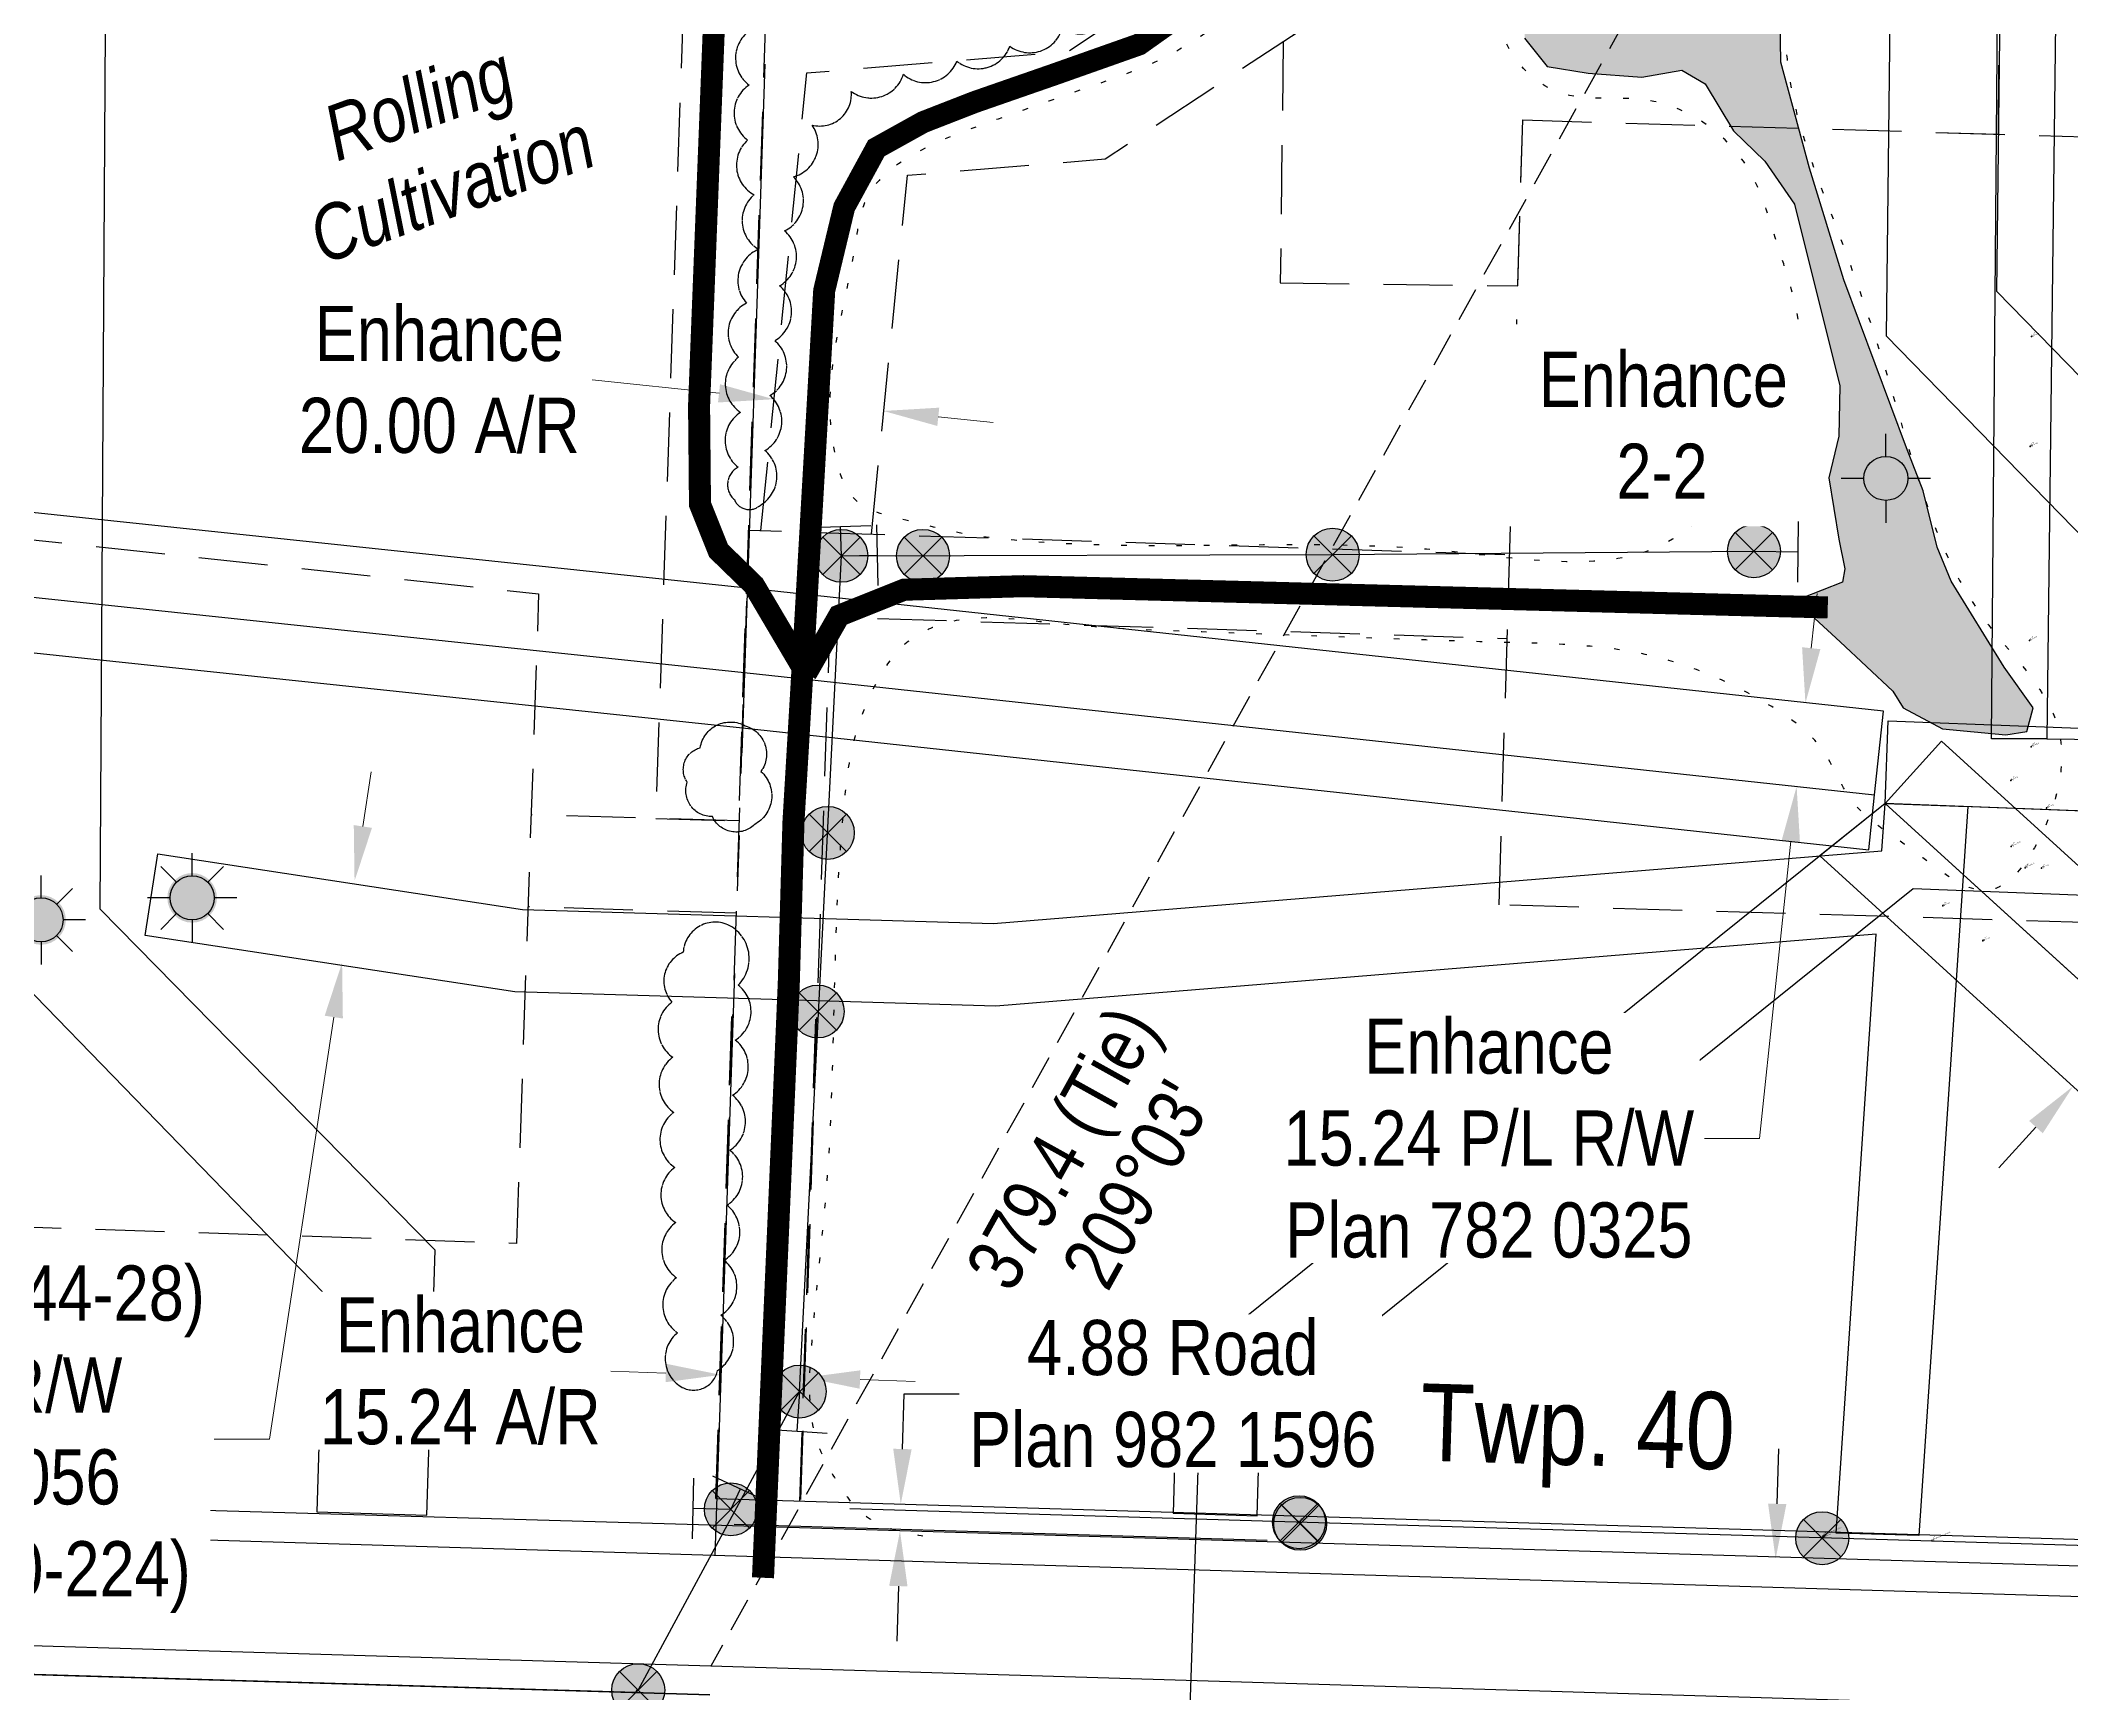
# Model space of a CAD drawing. Extents: x 337432 to 345408, y 5808486 to 5816348.
# Drawn here: x 339928.4 to 340296.8, y 5808678.8 to 5808978.6 of the extents above; entities that cross this region are included whole.
import ezdxf
from ezdxf.enums import TextEntityAlignment as Align

# ---------------------------------------------------------------- set-up
doc = ezdxf.new("R2010")
doc.units = 0
doc.header["$LTSCALE"] = 5
doc.header["$PDSIZE"] = 0.5
for name, pattern in [('0', [1, 1, 0]), ('foc-ACCESSROAD', [3.75, 2.5, -1.25]), ('foc-QUARTERLINE', [33, 25, -3, 2, -3]), ('foc-TIELINE', [1.875, 1.25, -0.625]), ('foc-TOPO', [1, 0.2, -0.8]), ('POWERLINE5', [7.8, 2.4, -0.6, 0.6, -0.6, 0.6, -0.6, 2.4])]:
    doc.linetypes.add(name, pattern=pattern)
doc.layers.get('Defpoints').update_dxf_attribs({"color": 9})
for name, color, linetype in [('AS-POWER', 104, 'foc-POWER'), ('AS-POWER-EXISTING', 72, 'POWERLINE5'), ('AS-ROADS', 254, 'Continuous'), ('AS-SYMBOL', 7, 'Continuous'), ('AS-TELEPHONE', 224, 'foc-TEL'), ('C-AR', 13, 'foc-ACCESSROAD'), ('C-RW', 13, 'Continuous'), ('C-WS', 13, 'foc-ACCESSROAD'), ('C-WS-S', 13, 'Continuous'), ('D-TXT', 6, 'Continuous'), ('F-AR', 190, 'foc-ACCESSROAD'), ('F-RW', 190, 'Continuous'), ('F-WS', 190, 'foc-ACCESSROAD'), ('F-WS-S', 190, 'Continuous'), ('L-BD1', 253, 'Continuous'), ('L-SEC', 7, 'Continuous'), ('L-SECQ', 8, 'foc-QUARTERLINE'), ('L-TIE', 7, 'foc-TIELINE'), ('L-TITLEDB', 4, 'Continuous'), ('L-TITLEDB-T', 4, 'Continuous'), ('T-BUSH', 110, '0'), ('T-GENERAL', 48, 'foc-TOPO')]:
    doc.layers.add(name, color=color, linetype=linetype)
for name, color, linetype, lineweight in [('C-AR-T', 13, 'Continuous', 9), ('C-RW-T', 13, 'Continuous', 9), ('C-WS-T', 13, 'Continuous', 9), ('T-TEXT', 48, 'Continuous', 18)]:
    doc.layers.add(name, color=color, linetype=linetype, lineweight=lineweight)
for name, color, linetype, plot in [('Z-DESCRIPTION-1409-18', 21, 'Continuous', False), ('Z-ELEVATION-1409-18', 21, 'Continuous', False), ('Z-MSPOINT-1409-18', 21, 'Continuous', False), ('Z-POINTNUMBER-1409-18', 21, 'Continuous', False)]:
    doc.layers.add(name, color=color, linetype=linetype, plot=plot)
doc.styles.add('80CG', font='', dxfattribs={"height": 10})
doc.styles.add('80L', font='', dxfattribs={"height": 10})
doc.styles.add('DESCRIPTION', font='', dxfattribs={"height": 2.5})
doc.styles.add('ELEVATION', font='', dxfattribs={"height": 2.5})
doc.styles.add('foc-LtypeFont', font='', dxfattribs={"height": 7.35})
doc.styles.add('POINTNUMBER', font='', dxfattribs={"height": 2.5})
doc.styles.get('80CG').set_extended_font_data('Arial Narrow')
doc.styles.get('80L').set_extended_font_data('Arial Narrow')
doc.styles.get('DESCRIPTION').set_extended_font_data('Arial Narrow')
doc.styles.get('ELEVATION').set_extended_font_data('Arial Narrow')
doc.styles.get('foc-LtypeFont').set_extended_font_data('Arial Narrow')
doc.styles.get('POINTNUMBER').set_extended_font_data('Arial Narrow')
doc.linetypes.add('foc-POWER', pattern='A,6,-1,["P",foc-LtypeFont,S=0.2,R=0,X=-0.625,Y=-0.75],-1.24,4', length=12.24)
doc.linetypes.add('foc-POWER-NOLINE', pattern='A,0,-4,["P",foc-LtypeFont,S=0.2,R=0,X=-0.625,Y=-0.75],-8.24', length=12.24)
doc.linetypes.add('foc-TEL', pattern='A,2,-1,["T",foc-LtypeFont,S=0.2,R=0,X=-0.425,Y=-0.75],-1.24,8', length=12.24)
doc.linetypes.add('foc-TEL-NOLINE', pattern='A,0,-2,["T",foc-LtypeFont,S=0.2,R=0,X=-0.425,Y=-0.75],-10.24', length=12.24)
doc.dimstyles.new('Compass 5 000', dxfattribs={"dimscale": 5, "dimtxt": 9, "dimasz": 2, "dimexe": 0.2, "dimexo": 0.0625, "dimgap": 0.5, "dimtad": 0, "dimtih": 1, "dimtoh": 1, "dimzin": 0, "dimdsep": 46, "dimtxsty": '80CG', "dimcen": 0.1, "dimse1": 1, "dimse2": 1, "dimclrd": 256, "dimclrt": 256, "dimaunit": 1, "dimadec": 4, "dimazin": 0, "dimtfac": 0.06, "dimtofl": 0, "dimtmove": 0, "dimatfit": 1, "dimfxl": 0.2, "dimtolj": 1, "dimtzin": 0, "dimlwd": -1, "dimarcsym": 0})

# ---------------------------------------------------------------- blocks, each defined once
blk = doc.blocks.new('POWERPOLE')
h = blk.add_hatch(color=255)
edge = h.paths.add_edge_path()
edge.add_arc((0, 0), 0.96, 0, 360)
at = {"linetype": 'Continuous'}
for p, q in [((0.679, -0.679), (-0.679, 0.679)), ((-0.679, -0.679), (0.679, 0.679))]:
    blk.add_line(p, q, dxfattribs=at)
blk.add_circle((0, 0), 0.96, dxfattribs=at)
blk = doc.blocks.new('*D67')
at = {"layer": 'C-AR-T', "transparency": 16777216}
for p, q in [((340035.34, 5808993.82), (340025.35, 5808994.16)), ((340070.36, 5808992.65), (340080.35, 5808992.31))]:
    blk.add_line(p, q, dxfattribs=at)
for points in [[(340035.4, 5808995.49), (340035.29, 5808992.16), (340045.34, 5808993.49)], [(340070.42, 5808994.31), (340070.3, 5808990.98), (340060.37, 5808992.98)]]:
    blk.add_solid(points, dxfattribs=at)
at = {"layer": 'Defpoints', "color": 0, "transparency": 16777216}
for p in [(340051.04, 5809163.47), (340066.07, 5809162.96), (340045.34, 5808993.49)]:
    blk.add_point(p, dxfattribs=at)
at = {"layer": 'C-AR-T', "transparency": 16777216, "insert": (339998.07, 5808994.16), "char_height": 10, "attachment_point": 5, "style": '80CG'}
blk.add_mtext('\\A1;Enhance\\P15.00 A/R', dxfattribs=at)
blk = doc.blocks.new('*D68')
at = {"layer": 'C-AR-T', "transparency": 16777216}
for p, q in [((340051.49, 5808914.59), (340028.5, 5808917.05)), ((340091.26, 5808910.33), (340101.21, 5808909.27))]:
    blk.add_line(p, q, dxfattribs=at)
for points in [[(340051.67, 5808916.24), (340051.31, 5808912.93), (340061.43, 5808913.52)], [(340091.44, 5808911.99), (340091.09, 5808908.67), (340081.32, 5808911.39)]]:
    blk.add_solid(points, dxfattribs=at)
at = {"layer": 'Defpoints', "color": 0, "transparency": 16777216}
for p in [(340064.33, 5808940.59), (340084.22, 5808938.46), (340061.43, 5808913.52)]:
    blk.add_point(p, dxfattribs=at)
at = {"layer": 'C-AR-T', "transparency": 16777216, "insert": (340000.76, 5808917.05), "char_height": 10, "attachment_point": 5, "style": '80CG'}
blk.add_mtext('\\A1;Enhance\\P20.00 A/R', dxfattribs=at)
blk = doc.blocks.new('*D69')
at = {"layer": 'C-AR-T', "transparency": 16777216}
for p, q in [((340041.85, 5808736.91), (340031.86, 5808737.25)), ((340077.07, 5808735.74), (340087.06, 5808735.4))]:
    blk.add_line(p, q, dxfattribs=at)
for points in [[(340041.91, 5808738.58), (340041.79, 5808735.25), (340051.84, 5808736.58)], [(340077.12, 5808737.4), (340077.01, 5808734.07), (340067.07, 5808736.07)]]:
    blk.add_solid(points, dxfattribs=at)
at = {"layer": 'Defpoints', "color": 0, "transparency": 16777216}
for p in [(340053.5, 5808786.24), (340068.73, 5808785.74), (340067.07, 5808736.07)]:
    blk.add_point(p, dxfattribs=at)
at = {"layer": 'C-AR-T', "transparency": 16777216, "insert": (340004.57, 5808737.25), "char_height": 10, "attachment_point": 5, "style": '80CG', "bg_fill": 3, "box_fill_scale": 1.1, "bg_fill_color": 256, "bg_fill_true_color": 13158600, "bg_fill_transparency": 0}
blk.add_mtext('\\A1;Enhance\\P15.24 A/R', dxfattribs=at)
blk = doc.blocks.new('*D104')
at = {"layer": 'C-RW-T', "transparency": 16777216}
for p, q in [((339986.89, 5808836.03), (339988.4, 5808845.92)), ((339981.61, 5808801.46), (339969.93, 5808724.91)), ((339969.93, 5808724.91), (339959.93, 5808724.91))]:
    blk.add_line(p, q, dxfattribs=at)
for points in [[(339985.24, 5808836.29), (339988.54, 5808835.78), (339985.38, 5808826.15)], [(339979.96, 5808801.71), (339983.26, 5808801.21), (339983.12, 5808811.34)]]:
    blk.add_solid(points, dxfattribs=at)
at = {"layer": 'Defpoints', "color": 0, "transparency": 16777216}
for p in [(339970.33, 5808828.45), (339968.07, 5808813.64), (339983.12, 5808811.34)]:
    blk.add_point(p, dxfattribs=at)
at = {"layer": 'C-RW-T', "transparency": 16777216, "insert": (339906.01, 5808724.91), "char_height": 10, "attachment_point": 5, "style": '80CG', "bg_fill": 3, "box_fill_scale": 1.1, "bg_fill_color": 256, "bg_fill_true_color": 13158600, "bg_fill_transparency": 0}
blk.add_mtext('\\A1;Enhance (17044-28)\\P15.00 P/L R/W\\PPlan 882 1056\\P{\\C190;Ember (29210-224)}', dxfattribs=at)
blk = doc.blocks.new('*D121')
at = {"layer": 'C-RW-T', "transparency": 16777216}
for p, q in [((340313.93, 5808807.39), (340369.25, 5808868.16)), ((340369.25, 5808868.16), (340379.25, 5808868.16)), ((340290.37, 5808781.51), (340283.64, 5808774.12))]:
    blk.add_line(p, q, dxfattribs=at)
for points in [[(340312.69, 5808808.51), (340315.16, 5808806.26), (340307.19, 5808799.99)], [(340289.14, 5808782.64), (340291.61, 5808780.39), (340297.1, 5808788.91)]]:
    blk.add_solid(points, dxfattribs=at)
at = {"layer": 'Defpoints', "color": 0, "transparency": 16777216}
for p in [(340307.19, 5808799.99), (340370.59, 5808742.28), (340360.5, 5808731.2)]:
    blk.add_point(p, dxfattribs=at)
at = {"layer": 'C-RW-T', "transparency": 16777216, "insert": (340429.02, 5808868.16), "char_height": 10, "attachment_point": 5, "style": '80CG'}
blk.add_mtext('\\A1;Enhance\\P15.00 P/L R/W\\PPlan 862 2557\\P{\\C190;Ember(29210-220)}', dxfattribs=at)
blk = doc.blocks.new('*D135')
at = {"layer": 'C-RW-T', "transparency": 16777216}
for p, q in [((340254.21, 5809025.35), (340244.21, 5809025.4)), ((340293.93, 5809025.15), (340324.04, 5809024.99))]:
    blk.add_line(p, q, dxfattribs=at)
for points in [[(340254.21, 5809027.02), (340254.2, 5809023.69), (340264.21, 5809025.3)], [(340293.94, 5809026.81), (340293.92, 5809023.48), (340283.93, 5809025.2)]]:
    blk.add_solid(points, dxfattribs=at)
at = {"layer": 'Defpoints', "color": 0, "transparency": 16777216}
for p in [(340283.93, 5809025.2), (340264.07, 5808999.54), (340283.8, 5808999.44)]:
    blk.add_point(p, dxfattribs=at)
at = {"layer": 'C-RW-T', "transparency": 16777216, "insert": (340374.42, 5809024.99), "char_height": 10, "attachment_point": 5, "style": '80CG'}
blk.add_mtext('\\A1;Enhance\\P20.00 P/L R/W\\PPlan 202 2628\\P(61066-4, 61067-3, \\P61114-3)', dxfattribs=at)
blk = doc.blocks.new('*D141')
at = {"layer": 'C-RW-T', "transparency": 16777216}
for p, q in [((340249.61, 5808868.36), (340250.66, 5808878.31)), ((340245.91, 5808833.34), (340240.22, 5808779.46)), ((340240.22, 5808779.46), (340230.22, 5808779.46))]:
    blk.add_line(p, q, dxfattribs=at)
for points in [[(340247.95, 5808868.54), (340251.27, 5808868.19), (340248.56, 5808858.42)], [(340244.25, 5808833.51), (340247.57, 5808833.16), (340246.96, 5808843.28)]]:
    blk.add_solid(points, dxfattribs=at)
at = {"layer": 'Defpoints', "color": 0, "transparency": 16777216}
for p in [(340111.61, 5808872.89), (340110.01, 5808857.75), (340248.56, 5808858.42)]:
    blk.add_point(p, dxfattribs=at)
at = {"layer": 'C-RW-T', "transparency": 16777216, "insert": (340191.13, 5808779.46), "char_height": 10, "attachment_point": 5, "style": '80CG', "bg_fill": 3, "box_fill_scale": 1.1, "bg_fill_color": 256, "bg_fill_true_color": 13158600, "bg_fill_transparency": 0}
blk.add_mtext('\\A1;Enhance\\P15.24 P/L R/W\\PPlan 782 0325', dxfattribs=at)
blk = doc.blocks.new('*D232')
at = {"layer": 'Defpoints', "color": 0, "transparency": 16777216}
for p in [(340164.39, 5808705.55), (340163.48, 5808675.09), (340242.24, 5808672.74)]:
    blk.add_point(p, dxfattribs=at)
at = {"layer": 'L-TITLEDB-T', "transparency": 16777216}
for p, q in [((340243.45, 5808713.19), (340243.75, 5808723.19)), ((340241.94, 5808662.74), (340240.9, 5808627.91)), ((340240.9, 5808627.91), (340230.9, 5808627.91))]:
    blk.add_line(p, q, dxfattribs=at)
for points in [[(340241.78, 5808713.24), (340245.11, 5808713.14), (340243.15, 5808703.19)], [(340240.28, 5808662.79), (340243.61, 5808662.69), (340242.24, 5808672.74)]]:
    blk.add_solid(points, dxfattribs=at)
at = {"layer": 'L-TITLEDB-T', "transparency": 16777216, "insert": (340192.15, 5808627.91), "char_height": 10, "attachment_point": 5, "style": '80CG'}
blk.add_mtext('\\A1;30.48 Road\\PPlan 762 1279', dxfattribs=at)
blk = doc.blocks.new('*D236')
at = {"layer": 'Defpoints', "color": 0, "transparency": 16777216}
for p in [(340081.26, 5808713.23), (340084.46, 5808713.13), (340081.11, 5808708.36)]:
    blk.add_point(p, dxfattribs=at)
at = {"layer": 'L-TITLEDB-T', "transparency": 16777216}
for p, q in [((340084.76, 5808723.13), (340085.06, 5808733.13)), ((340085.06, 5808733.13), (340095.06, 5808733.13)), ((340084.02, 5808698.27), (340083.72, 5808688.28))]:
    blk.add_line(p, q, dxfattribs=at)
for points in [[(340083.09, 5808723.18), (340086.43, 5808723.08), (340084.46, 5808713.13)], [(340082.35, 5808698.32), (340085.68, 5808698.22), (340084.32, 5808708.27)]]:
    blk.add_solid(points, dxfattribs=at)
at = {"layer": 'L-TITLEDB-T', "transparency": 16777216, "insert": (340133.79, 5808733.13), "char_height": 10, "attachment_point": 5, "style": '80CG', "bg_fill": 3, "box_fill_scale": 1.1, "bg_fill_color": 256, "bg_fill_true_color": 13158600, "bg_fill_transparency": 0}
blk.add_mtext('\\A1;4.88 Road^JPlan 982 1596', dxfattribs=at)
blk = doc.blocks.new('*U43')
at = {"color": 72}
blk.add_line((0.996, -0.467), (-0.996, 0.467), dxfattribs=at)
at = {"layer": 'AS-SYMBOL', "color": 72, "flags": 128}
blk.add_lwpolyline([(-0.347, -0.739), (0, 0)], dxfattribs=at)
blk = doc.blocks.new('*U39')
at = {"color": 72}
blk.add_line((-0.014, -1.1), (0.014, 1.1), dxfattribs=at)
at = {"layer": 'AS-SYMBOL', "color": 72, "flags": 128}
blk.add_lwpolyline([(-1.601, 0.021), (0, 0)], dxfattribs=at)
blk = doc.blocks.new('*U40')
at = {"color": 72}
blk.add_line((0.025, -1.1), (-0.025, 1.1), dxfattribs=at)
at = {"layer": 'AS-SYMBOL', "color": 72, "flags": 128}
blk.add_lwpolyline([(-1.306, -0.03), (0, 0)], dxfattribs=at)
blk = doc.blocks.new('*U44')
at = {"color": 72}
blk.add_line((0.027, 1.1), (-0.027, -1.1), dxfattribs=at)
at = {"layer": 'AS-SYMBOL', "color": 72, "flags": 128}
blk.add_lwpolyline([(1.38, -0.034), (0, 0)], dxfattribs=at)
blk = doc.blocks.new('*U41')
at = {"color": 72}
blk.add_line((1.099, 0.037), (-1.099, -0.037), dxfattribs=at)
at = {"layer": 'AS-SYMBOL', "color": 72, "flags": 128}
blk.add_lwpolyline([(0.036, -1.047), (0, 0)], dxfattribs=at)
blk = doc.blocks.new('*U42')
at = {"color": 72}
blk.add_line((-1.097, 0.076), (1.097, -0.076), dxfattribs=at)
at = {"layer": 'AS-SYMBOL', "color": 72, "flags": 128}
blk.add_lwpolyline([(0.099, 1.438), (0, 0)], dxfattribs=at)
blk = doc.blocks.new('GAS')
h = blk.add_hatch(color=255)
h.dxf.hatch_style = 1
edge = h.paths.add_edge_path()
edge.add_arc((0, 0), 0.9, 0, 360)
for p, q in [((0, 0.808), (0, 1.616)), ((-0.571, 0.571), (-1.142, 1.142)), ((0.571, 0.571), (1.142, 1.142)), ((-0.808, 0), (-1.616, 0)), ((1.616, 0), (0.808, 0)), ((-0.571, -0.571), (-1.142, -1.142)), ((1.142, -1.142), (0.571, -0.571)), ((0, -0.808), (0, -1.616))]:
    blk.add_line(p, q)
blk.add_circle((0, 0), 0.8)
blk = doc.blocks.new('Gabd')
for p, q in [((0, 0.808), (0, 1.616)), ((-0.808, 0), (-1.616, 0)), ((1.616, 0), (0.808, 0)), ((0, -0.808), (0, -1.616))]:
    blk.add_line(p, q)
blk.add_circle((0, 0), 0.8)

msp = doc.modelspace()

# ---------------------------------------------------------------- hatches: boundary and pattern name
at = {"layer": 'AS-ROADS'}
h = msp.add_hatch(color=256, dxfattribs=at)
h.dxf.hatch_style = 1
h.paths.add_polyline_path([(340247.978, 5808875.882), (340254.873, 5808869.527), (340264.386, 5808860.588), (340266.261, 5808857.58), (340273.429, 5808853.759), (340284.899, 5808852.645), (340288.723, 5808853.281), (340289.838, 5808857.58), (340284.581, 5808864.903), (340275.022, 5808880.504), (340272.474, 5808886.713), (340269.925, 5808896.902), (340266.898, 5808904.703), (340255.523, 5808935.162), (340249.307, 5808955.401), (340244.093, 5808974.639), (340243.48, 5809013.163), (340244.719, 5809031.033), (340243.657, 5809041.825), (340241.71, 5809047.664), (340238.7, 5809051.203), (340234.628, 5809051.91), (340228.431, 5809051.026), (340224.359, 5809047.664), (340222.234, 5809042.356), (340221.526, 5809035.633), (340217.1, 5809018.824), (340215.33, 5809011.747), (340208.956, 5809003.785), (340201.52, 5808995.823), (340197.979, 5808989.808), (340197.625, 5808979.015), (340201.697, 5808973.884), (340209.133, 5808972.646), (340218.87, 5808971.938), (340226.129, 5808973.176), (340230.379, 5808970.699), (340235.513, 5808962.207), (340241.178, 5808956.722), (340246.576, 5808948.914), (340254.822, 5808915.952), (340254.599, 5808906.821), (340252.816, 5808899.249), (340254.599, 5808888.113), (340255.714, 5808882.768), (340255.268, 5808880.318), (340247.913, 5808877.423)])

# ---------------------------------------------------------------- linework, layer by layer
at = {"layer": 'AS-POWER', "flags": 128}
for points in [[(340036.836, 5808679.393), (340066.117, 5808733.546), (340073.688, 5808885.117)], [(340073.688, 5808885.117), (340162.797, 5808885.336), (340239.218, 5808885.945)], [(340075.217, 5808712.314), (340858.426, 5808688.931)]]:
    msp.add_lwpolyline(points, dxfattribs=at)
at = {"layer": 'AS-POWER', "linetype": 'foc-POWER-NOLINE', "flags": 128}
for points in [[(340054.262, 5808709.507), (340150.9, 5808706.621)], [(339242.859, 5808702.805), (340036.383, 5808679.022), (340036.643, 5808679.498)]]:
    msp.add_lwpolyline(points, dxfattribs=at)
at = {"layer": 'AS-ROADS', "const_width": 3.999, "flags": 128}
for points in [[(340067.279, 5808863.77), (340057.819, 5808879.797), (340051.412, 5808886.032), (340048.04, 5808894.457), (340047.871, 5808912.318), (340062.065, 5809275.287), (340061.144, 5809282.905), (340058.384, 5809288.028), (340051.812, 5809292.625), (340041.823, 5809296.697), (340029.073, 5809298.011), (339891.263, 5809300.962), (339601.584, 5809308.452)], [(340059.466, 5808699.779), (340064.146, 5808807.577), (340064.997, 5808836.904), (340066.86, 5808868.32), (340070.573, 5808933.232), (340074.197, 5808948.348), (340080.027, 5808959.055), (340088.535, 5808963.779), (340097.831, 5808967.401), (340112.327, 5808972.439), (340127.694, 5808977.868), (340146.892, 5808991.492), (340161.082, 5809007.48), (340168.873, 5809028.89), (340173.083, 5809049.858), (340179.47, 5809072.812), (340186.962, 5809090.61), (340198.877, 5809103.867), (340209.902, 5809114.264), (340215.777, 5809122.144), (340219.488, 5809130.178), (340221.034, 5809142.23), (340221.189, 5809159.071), (340223.464, 5809270.348)], [(340067.279, 5808863.77), (340073.278, 5808874.261), (340085.062, 5808878.972), (340106.702, 5808879.614), (340252.61, 5808875.76)]]:
    msp.add_lwpolyline(points, dxfattribs=at)
at = {"layer": 'AS-ROADS', "flags": 128}
msp.add_lwpolyline([(340197.625, 5808979.015), (340201.697, 5808973.884), (340209.133, 5808972.646), (340218.87, 5808971.938), (340226.129, 5808973.176), (340230.379, 5808970.699), (340235.513, 5808962.207), (340241.178, 5808956.722), (340246.576, 5808948.914), (340254.822, 5808915.952), (340254.599, 5808906.821), (340252.816, 5808899.249), (340254.599, 5808888.113), (340255.714, 5808882.768), (340255.268, 5808880.318), (340247.913, 5808877.423), (340247.978, 5808875.882), (340254.873, 5808869.527), (340264.386, 5808860.588), (340266.261, 5808857.58), (340273.429, 5808853.759), (340284.899, 5808852.645), (340288.723, 5808853.281), (340289.838, 5808857.58), (340284.581, 5808864.903), (340275.022, 5808880.504), (340272.474, 5808886.713), (340269.925, 5808896.902), (340266.898, 5808904.703), (340255.523, 5808935.162), (340249.307, 5808955.401), (340244.093, 5808974.639), (340243.48, 5809013.163)], dxfattribs=at)
at = {"layer": 'AS-TELEPHONE', "linetype": 'foc-TEL-NOLINE', "flags": 128}
msp.add_lwpolyline([(339222.359, 5808703.421), (340049.827, 5808678.601)], dxfattribs=at)
at = {"layer": 'C-AR', "flags": 128}
msp.add_lwpolyline([(340040.013, 5808837.501), (340055.085, 5808837.054), (340070.689, 5809300.209), (339925.528, 5809304.816), (339925.055, 5809289.83), (340055.188, 5809285.7)], close=True, dxfattribs=at)
for points in [[(340059.092, 5808889.687), (340067.444, 5808972.709), (340114.79, 5808976.62), (340149.337, 5808999.402), (340185.445, 5809102.812), (340215.172, 5809131.675), (340218.855, 5809246.761)], [(340079.124, 5808889.049), (340085.673, 5808954.151), (340121.53, 5808957.113), (340165.987, 5808986.429), (340200.871, 5809088.594), (340234.899, 5809122.958), (340238.841, 5809246.121)], [(340051.105, 5808714.473), (340056.954, 5808889.755), (340194.907, 5808885.358)], [(340066.337, 5808713.964), (340071.678, 5808874.038), (340194.45, 5808870.125)]]:
    msp.add_lwpolyline(points, dxfattribs=at)
at = {"layer": 'C-RW', "flags": 128}
for points in [[(339265.734, 5809428.442), (339265.104, 5809408.451), (339661.919, 5809395.784), (339809.681, 5809438.729), (339929.598, 5809434.924), (340265.714, 5809135.068), (340265.047, 5809081.91), (340263.19, 5808925.005), (340321.426, 5808865.351), (340320.466, 5808833.348), (340314.648, 5808706.26), (340334.637, 5808705.666), (340340.448, 5808832.591), (340341.668, 5808873.242), (340283.284, 5808933.047), (340285.048, 5809081.863), (340284.611, 5809145.005), (339937.49, 5809454.679), (339807.146, 5809458.815), (339659.417, 5809415.867)], [(340208.415, 5809293.792), (340293.59, 5809287.847), (340295.108, 5809081.841), (340292.341, 5808851.908), (340307.341, 5808851.729), (340310.109, 5809081.808), (340308.473, 5809301.909), (340209.455, 5809308.756)], [(340688.98, 5809295.296), (340690.409, 5809280.367), (340625.538, 5809274.156), (340384.234, 5808910.648), (340348.428, 5808836.925), (340262.992, 5808840.228), (340263.572, 5808855.214), (340339.218, 5808852.289), (340371.183, 5808918.104), (340616.996, 5809288.403)], [(340133.862, 5808711.471), (340149.095, 5808711.016), (340149.649, 5808729.572), (340268.103, 5808824.772), (340814.119, 5808803.633), (340862.537, 5808812.786), (340863.086, 5808828.398), (340812.983, 5808818.925), (340262.992, 5808840.228), (340134.626, 5808737.048), (340133.862, 5808711.471)], [(340262.992, 5808840.228), (340251.173, 5808830.722), (340374.483, 5808718.469), (340374.06, 5808704.301), (340389.054, 5808703.853), (340389.681, 5808724.915)]]:
    msp.add_lwpolyline(points, close=True, dxfattribs=at)
for points in [[(339256.56, 5809140.284), (339277.95, 5809132.265), (339550.74, 5808917.439), (340056.059, 5808863.953), (340261.111, 5808841.768), (340262.723, 5808856.922), (340057.664, 5808879.108), (339556.716, 5808932.131), (339285.518, 5809145.703), (339257.17, 5809156.301)], [(340434.559, 5808702.698), (340425.652, 5808712.766), (340273.255, 5808851.497), (340262.992, 5808840.228), (340413.609, 5808703.119), (340433.619, 5808702.522), (340434.559, 5808702.698), (340433.619, 5808702.522)], [(339949.676, 5808831.065), (340015.833, 5808820.973), (340101.303, 5808818.436), (340262.417, 5808831.645), (340262.992, 5808840.228), (340277.988, 5808839.649), (340269.157, 5808707.432), (340254.153, 5808707.88), (340261.406, 5808816.513), (340101.701, 5808803.432), (340014.477, 5808806.021), (339947.416, 5808816.257), (339949.676, 5808831.065)]]:
    msp.add_lwpolyline(points, dxfattribs=at)
at = {"layer": 'C-WS'}
for points in [[(340284.286, 5809093.011), (340206.232, 5809093.95), (340200.87, 5809088.595), (340165.987, 5808986.429), (340153.829, 5808978.358), (340153.302, 5808934.61), (340196.364, 5808934.091), (340197.268, 5808964.17), (340283.602, 5808961.583), (340284.286, 5809093.011)], [(340197.268, 5808964.17), (340324.404, 5808960.36), (340319.894, 5808818.003), (340193.002, 5808821.805)]]:
    msp.add_lwpolyline(points, close=True, dxfattribs=at)
at = {"layer": 'D-TXT'}
msp.add_line((340139.033, 5808739.008), (340135.682, 5808640.099), dxfattribs=at)
at = {"layer": 'F-AR', "flags": 128}
for points in [[(340055.085, 5808837.054), (340017.391, 5808838.173)], [(340054.615, 5808820.329), (340016.831, 5808821.451)], [(340050.915, 5808714.136), (340053.909, 5808804.042)], [(340066.147, 5808713.629), (340069.14, 5808803.535)]]:
    msp.add_lwpolyline(points, dxfattribs=at)
at = {"layer": 'F-RW', "flags": 128}
for points in [[(340291.406, 5809588.286), (340293.59, 5809287.847), (340295.108, 5809081.841), (340292.341, 5808851.908), (340282.284, 5808851.945), (340284.286, 5809093.011), (340284.611, 5809145.005), (340283.538, 5809288.51), (340281.345, 5809588.599)], [(339550.74, 5808917.439), (339550.259, 5808907.451), (340055.727, 5808853.936), (340260.056, 5808831.819), (340261.111, 5808841.768)]]:
    msp.add_lwpolyline(points, dxfattribs=at)
msp.add_lwpolyline([(339860.652, 5809342.321), (339922.501, 5809340.304), (339919.367, 5808813.63), (339979.742, 5808751.457), (339978.521, 5808711.719), (339998.493, 5808711.126), (340000.029, 5808759.194), (339939.266, 5808821.046), (339942.492, 5809359.559), (339861.297, 5809362.199)], close=True, dxfattribs=at)
at = {"layer": 'F-WS', "flags": 128}
msp.add_lwpolyline([(339892.805, 5808764.453), (339896.839, 5808891.235), (340018.776, 5808878.244), (340014.741, 5808760.421)], close=True, dxfattribs=at)
at = {"layer": 'L-SEC'}
for p, q in [((340050.575, 5808703.81), (339243.259, 5808728.118)), ((340050.001, 5808683.746), (339242.602, 5808708.017)), ((340050.796, 5808704.858), (340050.796, 5808704.858)), ((340858.097, 5808679.495), (340050.575, 5808703.81)), ((340857.4, 5808659.475), (340050.001, 5808683.746))]:
    msp.add_line(p, q, dxfattribs=at)
at = {"layer": 'L-SECQ'}
msp.add_line((340076.29, 5809469.029), (340050.761, 5808703.804), dxfattribs=at)
at = {"layer": 'L-TIE'}
msp.add_line((340234.263, 5809015.327), (340050.001, 5808683.746), dxfattribs=at)
at = {"layer": 'L-TITLEDB'}
for p, q in [((339951.903, 5808712.175), (339243.411, 5808733.302)), ((339242.43, 5808702.839), (340049.824, 5808678.529))]:
    msp.add_line(p, q, dxfattribs=at)
at = {"layer": 'L-TITLEDB', "flags": 128}
for points in [[(340050.915, 5808714.136), (340434.712, 5808702.678), (340509.35, 5808716.673), (340687.325, 5808712.291), (340817.104, 5808691.261), (340858.262, 5808690.033)], [(340858.091, 5808685.166), (340051.929, 5808709.234), (339951.903, 5808712.175)]]:
    msp.add_lwpolyline(points, dxfattribs=at)
at = {"layer": 'T-BUSH', "flags": 128}
for points in [[(340054.272, 5808895.307, 0.5205671), (340058.934, 5808894.271, 0.5205671), (340059.823, 5808904.227, 0.5205671), (340060.712, 5808914.183, 0.5205671), (340061.601, 5808924.139, 0.5205671), (340062.49, 5808934.095, 0.5205671), (340063.379, 5808944.051, 0.5205671), (340064.98, 5808953.849, 0.5205671), (340068.374, 5808963.251, 0.5205671), (340075.48, 5808969.351, 0.5205671), (340084.927, 5808972.445, 0.5205671), (340094.633, 5808974.837, 0.5205671), (340104.255, 5808977.543, 0.5205671), (340113.71, 5808980.728, 0.5205671), (340122.926, 5808984.598, 0.5205671), (340131.491, 5808989.694, 0.5205671), (340139.33, 5808995.795, 0.5205671), (340146.192, 5809003.063, 0.5205671), (340151.418, 5809011.519, 0.5205671), (340155.914, 5809020.435, 0.5205671), (340159.854, 5809029.621, 0.5205671), (340162.893, 5809039.086, 0.5205671), (340164.814, 5809048.895, 0.5205671), (340166.735, 5809058.704, 0.5205671), (340169.865, 5809068.176, 0.5205671), (340173.302, 5809077.562, 0.5205671), (340177.229, 5809086.71, 0.5205671), (340182.485, 5809095.213, 0.5205671), (340187.74, 5809103.715, 0.5205671), (340195.015, 5809110.533, 0.5205671), (340202.516, 5809117.14, 0.5205671), (340209.16, 5809124.517, 0.5205671), (340211.753, 5809134.064, 0.5205671), (340212.726, 5809144.012, 0.5205671), (340212.624, 5809153.995, 0.5205671), (340207.986, 5809155.774, 0.5205671), (340201.594, 5809148.29, 0.5205671), (340205.601, 5809140.689, 0.5205671), (340204.39, 5809131.714, 0.5205671), (340195.997, 5809126.394, 0.5205671), (340188.344, 5809119.964, 0.5205671), (340180.691, 5809113.534, 0.5205671), (340172.832, 5809107.362, 0.5205671), (340164.874, 5809101.314, 0.5205671), (340157.928, 5809094.187, 0.5205671), (340152.119, 5809086.18, 0.5205671), (340148.337, 5809076.927, 0.5205671), (340146.052, 5809067.264, 0.5205671), (340144.586, 5809057.377, 0.5205671), (340143.315, 5809047.463, 0.5205671), (340140.179, 5809038.038, 0.5205671), (340136.424, 5809028.774, 0.5205671), (340132.631, 5809019.526, 0.5205671), (340128.715, 5809010.347, 0.5205671), (340122.552, 5809002.478, 0.5205671), (340113.725, 5808997.998, 0.5205671), (340104.621, 5808993.87, 0.5205671), (340095.281, 5808990.714, 0.5205671), (340085.299, 5808990.182, 0.5205671), (340075.768, 5808992.838, 0.5205671), (340066.882, 5808997.17, 0.5205671), (340058.136, 5809000.212, 0.5205671), (340057.487, 5808990.487, 0.5205671), (340057.22, 5808980.495, 0.5205671), (340056.954, 5808970.503, 0.5205671), (340056.687, 5808960.511, 0.5205671), (340057.867, 5808950.592, 0.5205671), (340058.693, 5808940.7, 0.5205671), (340056.492, 5808930.949, 0.5205671), (340055.04, 5808921.129, 0.5205671), (340055.41, 5808911.14, 0.5205671), (340054.947, 5808901.205, 0.5205671)], [(340048.085, 5808850.314, -0.5205671), (340056.26, 5808854.283, -0.5205671), (340059.098, 5808846.028, -0.5205671), (340057.878, 5808836.35, -0.5205671), (340050.289, 5808837.827, -0.5205671), (340045.715, 5808844.081, -0.5205671)], [(340053.092, 5808818.211, 0.5205671), (340044.99, 5808813.216, 0.5205671), (340042.957, 5808804.174, 0.5205671), (340043.125, 5808794.179, 0.5205671), (340043.294, 5808784.185, 0.5205671), (340043.462, 5808774.191, 0.5205671), (340043.631, 5808764.197, 0.5205671), (340043.799, 5808754.202, 0.5205671), (340043.967, 5808744.208, 0.5205671), (340044.584, 5808734.447, 0.5205671), (340051.24, 5808737.398, 0.5205671), (340051.834, 5808747.376, 0.5205671), (340052.421, 5808757.355, 0.5205671), (340052.927, 5808767.338, 0.5205671), (340053.434, 5808777.32, 0.5205671), (340053.94, 5808787.303, 0.5205671), (340054.446, 5808797.286, 0.5205671), (340054.953, 5808807.269, 0.5205671)]]:
    msp.add_lwpolyline(points, format="xyb", close=True, dxfattribs=at)
at = {"layer": 'T-GENERAL'}
msp.add_spline([(340226.885, 5809238.949), (340225.778, 5809182.924), (340225.041, 5809150.858), (340223.197, 5809132.797), (340218.401, 5809122.109), (340212.131, 5809112.894), (340200.915, 5809102.054), (340194.03, 5809094.257), (340186.916, 5809083.021), (340183.015, 5809072.013), (340179.117, 5809060.167), (340172.692, 5809029.492), (340166.695, 5809014.226), (340158.764, 5808998.616), (340147.057, 5808985.657), (340132.108, 5808975.399), (340118.239, 5808969.999), (340099.868, 5808963.52), (340087.44, 5808958.301), (340078.354, 5808950.147), (340076.12, 5808941.218), (340072.131, 5808920.172), (340072.45, 5808903.749), (340076.758, 5808894.82), (340084.098, 5808891.95), (340093.991, 5808889.559), (340107.713, 5808887.805), (340130.052, 5808887.008), (340154.944, 5808887.167), (340183.346, 5808886.051), (340208.397, 5808884.138), (340221.96, 5808886.848), (340234.246, 5808896.096), (340243.82, 5808906.141), (340247.011, 5808929.26), (340243.341, 5808942.015), (340238.235, 5808955.249), (340228.502, 5808964.656), (340219.247, 5808967.845), (340203.929, 5808969.121), (340193.33, 5808980.513), (340195.451, 5808995.627), (340202.377, 5809001.701), (340211.424, 5809010.458), (340218.955, 5809036.169), (340222.343, 5809049.533), (340232.15, 5809053.987), (340241.066, 5809051.136), (340245.346, 5809044.722), (340245.88, 5809029.932), (340245.346, 5809012.649), (340244.632, 5808985.03), (340246.415, 5808967.746), (340253.017, 5808947.678), (340262.014, 5808922.279), (340269.662, 5808897.105), (340280.909, 5808873.728), (340294.181, 5808854.623), (340291.481, 5808834.843), (340282.034, 5808824.503), (340268.088, 5808831.696), (340256.841, 5808840.912), (340251.667, 5808849.903), (340242.445, 5808857.77), (340232.098, 5808863.164), (340218.601, 5808867.435), (340205.33, 5808869.008), (340192.733, 5808869.458), (340140.814, 5808871.261), (340112.517, 5808872.854), (340090.596, 5808872.256), (340085.216, 5808869.07), (340079.038, 5808860.11), (340075.651, 5808850.352), (340074.256, 5808841.192), (340070.931, 5808770.095), (340068.166, 5808740.957), (340069.232, 5808724.548), (340072.986, 5808717.047), (340077.521, 5808711.42), (340083.934, 5808708.295), (340091.441, 5808707.045)], degree=3, dxfattribs=at)
at = {"layer": 'Z-MSPOINT-1409-18'}
for p in [(340289.555, 5808924.889, 873.118), (340289.333, 5808904.938, 871.991), (340289.205, 5808869.783, 870.846), (340289.526, 5808850.489, 869.956), (340285.818, 5808844.389, 869.812), (340292.303, 5808839.331, 869.819), (340285.872, 5808832.403, 869.184), (340288.407, 5808828.56, 868.988), (340291.407, 5808828.449, 869.243), (340273.452, 5808821.612, 868.024), (340280.714, 5808815.276, 867.99), (340156.591, 5808709.819, 862.286), (340251.517, 5808706.911, 865.629), (340251.711, 5808707.341, 865.686), (340271.472, 5808706.483, 865.368)]:
    msp.add_point(p, dxfattribs=at)

# ---------------------------------------------------------------- block references
at = {"layer": 'AS-POWER-EXISTING', "xscale": 4.998911300000001, "yscale": 4.998911300000001, "zscale": 4.998911300000001}
for p in [(340073.688, 5808885.117), (340088.485, 5808885.123), (340162.797, 5808885.336), (340239.218, 5808885.945), (340071.227, 5808834.87), (340069.395, 5808802.484), (340066.117, 5808733.546), (340053.643, 5808712.185), (340156.7, 5808709.854), (340156.914, 5808709.564), (340251.604, 5808706.947), (340036.836, 5808679.393)]:
    msp.add_blockref('POWERPOLE', p, dxfattribs=at)
at = {"layer": 'AS-SYMBOL', "xscale": 4.999999999999964, "yscale": 4.999999999999964, "zscale": 4.999999999999964}
for name, p in [('*U41', (340073.51, 5808890.353)), ('*U40', (340080.216, 5808885.265))]:
    msp.add_blockref(name, p, dxfattribs=at)
at = {"layer": 'F-WS-S', "xscale": 4.998909999999992, "yscale": 4.998909999999992, "zscale": 4.998909999999992}
msp.add_blockref('Gabd', (340263.143, 5808899.163), dxfattribs=at)

# ---------------------------------------------------------------- texts
at = {"layer": 'D-TXT', "color": 3, "style": '80L'}
msp.add_text('Twp. 40', height=14, rotation=358.28982, dxfattribs=at).set_placement((340178.51, 5808721.054))
at = {"layer": 'L-BD1', "style": '80L'}
for s, height, p in [('379.4 (Tie)', 9.99782, (340114.745, 5808777.185)), ("209°03'", 9.9978, (340127.244, 5808771.141))]:
    msp.add_text(s, height=height, rotation=60.9387, dxfattribs=at).set_placement(p, align=Align.MIDDLE)
at = {"layer": 'T-TEXT', "insert": (339969.943, 5808962.751), "char_height": 9.99782, "attachment_point": 1, "rotation": 20, "style": '80L'}
msp.add_mtext_dynamic_manual_height_columns('\\pi9.43384;{\\fArial Narrow|b0|i1|c0|p34;Rolling\\P\\pi0.56811;Cultivation}', width=53.29401, gutter_width=49.989, heights=[0], dxfattribs=at)
at = {"layer": 'Z-DESCRIPTION-1409-18', "style": 'DESCRIPTION'}
for s, height, p in [('PIPE-UG13', 0.2, (340289.634, 5808924.876)), ('PIPE-UG13', 0.2, (340289.412, 5808904.929)), ('PIPE-UG13', 0.2, (340289.284, 5808869.782)), ('PIPE-UG14', 0.2, (340289.605, 5808850.492)), ('PIPE-UG12', 0.2, (340285.898, 5808844.394)), ('PIPE-UG16', 0.2, (340292.381, 5808839.337)), ('PIPE-UG10 X2', 0.19996, (340285.952, 5808832.41)), ('PIPE-UG10 X2', 0.19996, (340288.486, 5808828.568)), ('PIPE-UG15', 0.2, (340291.485, 5808828.457)), ('PIPE-UG11', 0.2, (340273.534, 5808821.622)), ('PIPE-UG11', 0.2, (340280.795, 5808815.287)), ('POWERPOLE', 0.2, (340156.7, 5808709.854)), ('POWERPOLE', 0.2, (340251.604, 5808706.947)), ('GRD W-POLE H.O.W 10.01m', 0.19996, (340251.798, 5808707.377)), ('GRD 20m-CHK H.O.W 10.1m', 0.19996, (340271.555, 5808706.519))]:
    msp.add_text(s, height=height, rotation=24, dxfattribs=at).set_placement(p)
at = {"layer": 'Z-ELEVATION-1409-18', "style": 'ELEVATION'}
for s, p in [('872.725', (340289.555, 5808924.889)), ('871.599', (340289.333, 5808904.938)), ('870.454', (340289.205, 5808869.783)), ('869.565', (340289.526, 5808850.489)), ('869.421', (340285.818, 5808844.389)), ('869.428', (340292.303, 5808839.331)), ('868.793', (340285.872, 5808832.403)), ('868.597', (340288.407, 5808828.56)), ('868.852', (340291.407, 5808828.449)), ('867.633', (340273.452, 5808821.612)), ('867.599', (340280.714, 5808815.276)), ('861.898', (340156.591, 5808709.819)), ('865.296', (340251.711, 5808707.341)), ('865.240', (340251.517, 5808706.911)), ('864.979', (340271.472, 5808706.483))]:
    msp.add_text(s, height=0.2, rotation=44.99999, dxfattribs=at).set_placement(p)
at = {"layer": 'Z-POINTNUMBER-1409-18', "style": 'POINTNUMBER'}
for s, p in [('511', (340289.555, 5808924.889)), ('512', (340289.333, 5808904.938)), ('513', (340289.205, 5808869.783)), ('522', (340289.526, 5808850.489)), ('505', (340285.818, 5808844.389)), ('527', (340292.303, 5808839.331)), ('494', (340285.872, 5808832.403)), ('493', (340288.407, 5808828.56)), ('526', (340291.407, 5808828.449)), ('495', (340273.452, 5808821.612)), ('496', (340280.714, 5808815.276)), ('478', (340156.591, 5808709.819)), ('477', (340251.517, 5808706.911)), ('485', (340251.711, 5808707.341)), ('484', (340271.472, 5808706.483))]:
    msp.add_text(s, height=0.2, dxfattribs=at).set_placement(p)

# ---------------------------------------------------------------- dimensions: what is measured, and where the dimension line sits
at = {"layer": 'C-AR-T'}
for base, p1, p2, angle, text, picture, middle in [((340045.339, 5808993.486), (340066.067, 5809162.962), (340051.041, 5809163.466), 178.07877, 'Enhance\\P15.00 A/R', '*D67', (339998.068, 5808994.156)), ((340061.433, 5808913.522), (340084.215, 5808938.461), (340064.329, 5808940.589), 173.89329, 'Enhance\\P20.00 A/R', '*D68', (340000.762, 5808917.046))]:
    dim = msp.add_linear_dim(base=base, p1=p1, p2=p2, angle=angle, text=text, dimstyle='Compass 5 000', override={"dimtxt": 10}, dxfattribs=at)
    dim.commit()
    dim.dimension.update_dxf_attribs({"geometry": picture, "text_midpoint": middle, "dimtype": 161})
at = {"layer": 'C-RW-T', "color": 5}
dim = msp.add_linear_dim(base=(340283.933, 5809025.198), p1=(340264.072, 5808999.54), p2=(340283.799, 5808999.437), angle=359.70195, text='Enhance\\P20.00 P/L R/W\\PPlan 202 2628\\P(61066-4, 61067-3, \\P61114-3)', dimstyle='Compass 5 000', override={"dimtxt": 10}, dxfattribs=at)
dim.commit()
dim.dimension.update_dxf_attribs({"geometry": '*D135', "text_midpoint": (340374.421, 5809024.989), "dimtype": 161})
at = {"layer": 'C-RW-T'}
dim = msp.add_linear_dim(base=(340307.193, 5808799.991), p1=(340360.502, 5808731.196), p2=(340370.591, 5808742.279), angle=47.68791, text='Enhance\\P15.00 P/L R/W\\PPlan 862 2557\\P{\\C190;Ember(29210-220)}', dimstyle='Compass 5 000', override={"dimtxt": 10}, dxfattribs=at)
dim.commit()
dim.dimension.update_dxf_attribs({"geometry": '*D121', "text_midpoint": (340429.024, 5808868.165), "dimtype": 161})

# ---------------------------------------------------------------- next in the draw order: texts
at = {"layer": 'C-WS-T', "insert": (340199.67, 5808922.13), "char_height": 9.99783, "attachment_point": 1, "style": '80L', "bg_fill": 2}
msp.add_mtext_dynamic_manual_height_columns('\\pi0.50333;Enhance\\P\\pi14.59645;2-2', width=44.81706, gutter_width=49.989, heights=[0], dxfattribs=at)

# ---------------------------------------------------------------- next in the draw order: dimensions: what is measured, and where the dimension line sits
at = {"layer": 'C-AR-T'}
dim = msp.add_linear_dim(base=(340067.075, 5808736.072), p1=(340053.501, 5808786.245), p2=(340068.732, 5808785.737), angle=358.08906, text='Enhance\\P15.24 A/R', dimstyle='Compass 5 000', override={"dimtxt": 10, "dimtfill": 1}, dxfattribs=at)
dim.commit()
dim.dimension.update_dxf_attribs({"geometry": '*D69', "text_midpoint": (340004.573, 5808737.247), "dimtype": 161})
at = {"layer": 'C-RW-T'}
dim = msp.add_linear_dim(base=(340248.561, 5808858.419), p1=(340110.009, 5808857.754), p2=(340111.609, 5808872.891), angle=83.96756, text='Enhance\\P15.24 P/L R/W\\PPlan 782 0325', dimstyle='Compass 5 000', override={"dimtxt": 10, "dimtfill": 1}, dxfattribs=at)
dim.commit()
dim.dimension.update_dxf_attribs({"geometry": '*D141', "text_midpoint": (340191.131, 5808779.457), "dimtype": 161})

# ---------------------------------------------------------------- next in the draw order: block references
at = {"layer": 'AS-SYMBOL', "xscale": 4.999999999999964, "yscale": 4.999999999999964, "zscale": 4.999999999999964}
for name, p in [('*U39', (340247.222, 5808885.842)), ('*U42', (340065.621, 5808726.354)), ('*U44', (340046.744, 5808712.357)), ('*U43', (340055.376, 5808715.878))]:
    msp.add_blockref(name, p, dxfattribs=at)

# ---------------------------------------------------------------- next in the draw order: dimensions: what is measured, and where the dimension line sits
at = {"layer": 'C-RW-T'}
dim = msp.add_linear_dim(base=(339983.121, 5808811.342), p1=(339970.332, 5808828.446), p2=(339968.072, 5808813.639), angle=261.32166, text='Enhance (17044-28)\\P15.00 P/L R/W\\PPlan 882 1056\\P{\\C190;Ember (29210-224)}', dimstyle='Compass 5 000', override={"dimtxt": 10, "dimtfill": 1}, dxfattribs=at)
dim.commit()
dim.dimension.update_dxf_attribs({"geometry": '*D104', "text_midpoint": (339906.006, 5808724.914), "dimtype": 161})
at = {"layer": 'L-TITLEDB-T'}
dim = msp.add_linear_dim(base=(340242.24, 5808672.735), p1=(340164.386, 5808705.546), p2=(340163.476, 5808675.087), angle=268.28993, text='30.48 Road\\PPlan 762 1279', dimstyle='Compass 5 000', dxfattribs=at)
dim.commit()
dim.dimension.update_dxf_attribs({"geometry": '*D232', "text_midpoint": (340192.154, 5808627.914), "dimtype": 161})

# ---------------------------------------------------------------- next in the draw order: block references
at = {"layer": 'C-WS-S', "xscale": 5.000000000000043, "yscale": 5.000000000000043, "zscale": 5.000000000000043}
msp.add_blockref('GAS', (339955.921, 5808823.087), dxfattribs=at)
at = {"layer": 'F-WS-S', "xscale": 5.000000000000014, "yscale": 5.000000000000014, "zscale": 5.000000000000014}
msp.add_blockref('GAS', (339928.513, 5808819.086), dxfattribs=at)

# ---------------------------------------------------------------- next in the draw order: dimensions: what is measured, and where the dimension line sits
at = {"layer": 'L-TITLEDB-T'}
dim = msp.add_aligned_dim(p1=(340081.111, 5808708.363), p2=(340081.257, 5808713.231), distance=-3.206, text='4.88 Road^JPlan 982 1596', dimstyle='Compass 5 000', override={"dimtfill": 1}, dxfattribs=at)
dim.commit()
dim.dimension.update_dxf_attribs({"geometry": '*D236', "text_midpoint": (340133.792, 5808733.126)})

doc.saveas('drawing.dxf')
